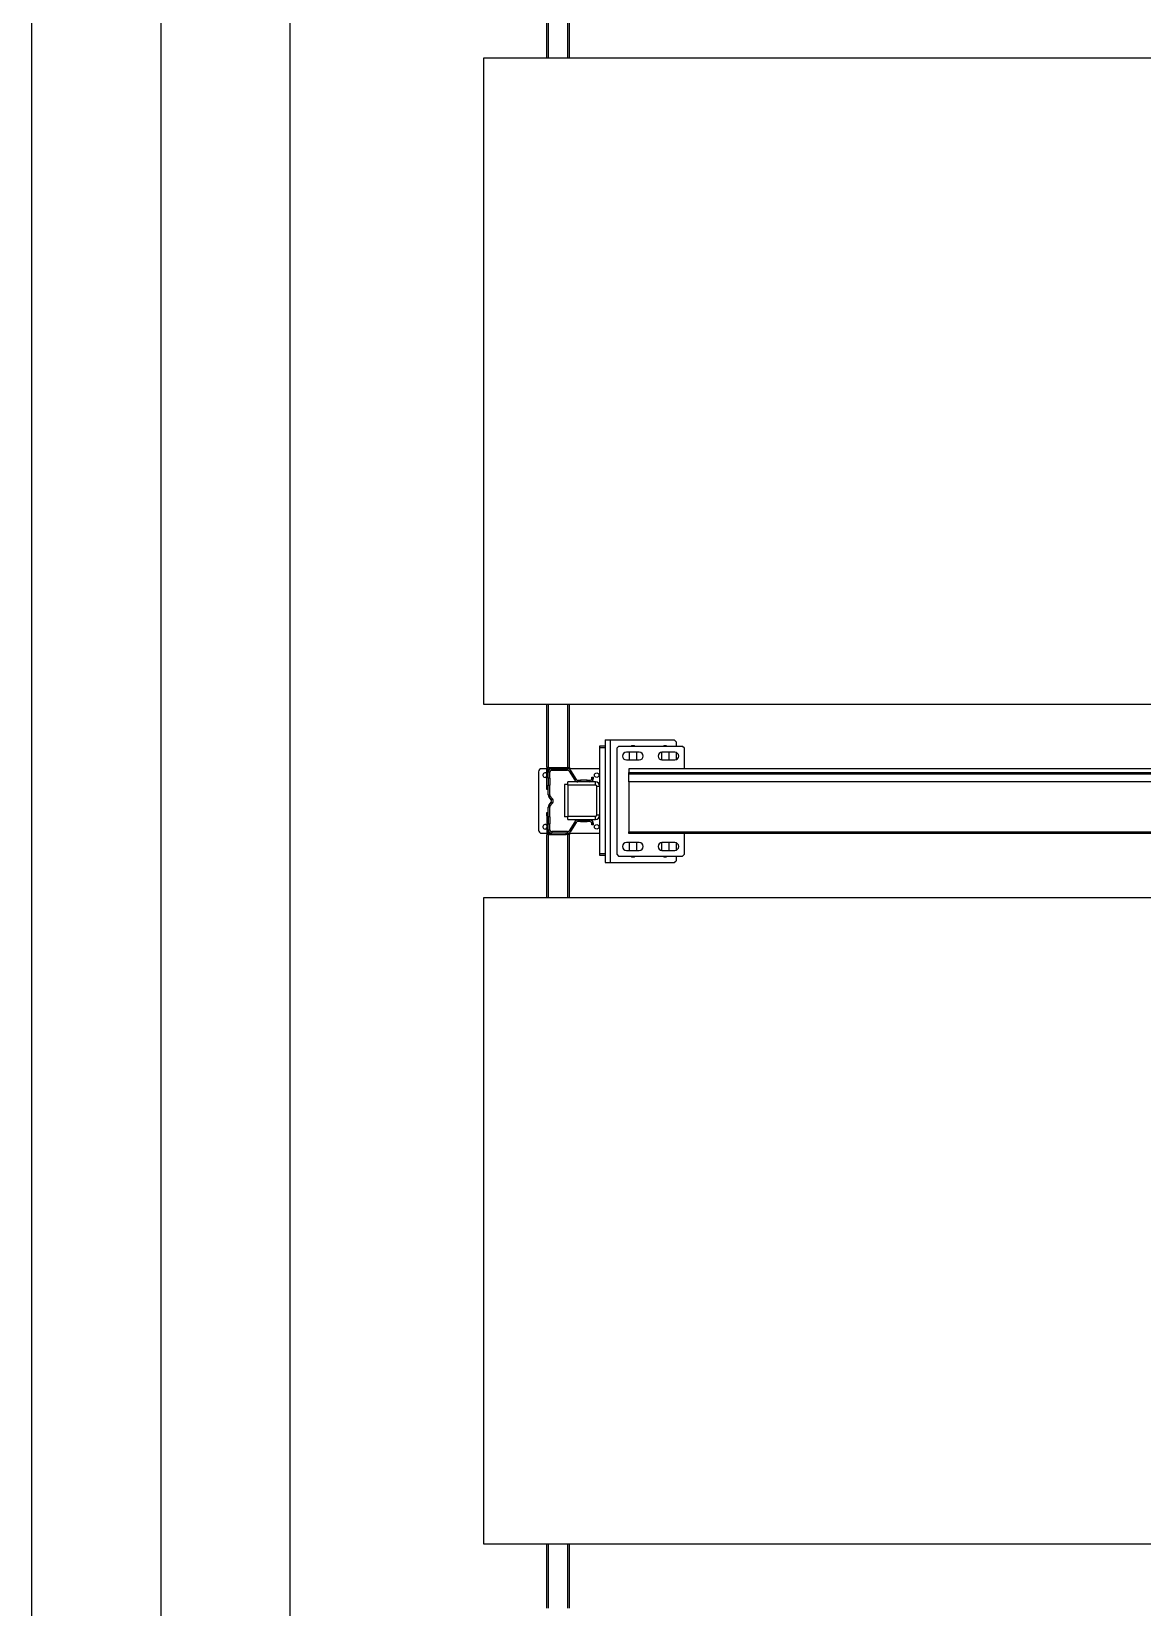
# Model space of a CAD drawing. Header units: millimetres. Extents: x 6622 to 532820, y 3370 to 359312.
# Drawn here: x 456750 to 458470, y 297641 to 300081 of the extents above; entities that cross this region are included whole.
import ezdxf

# ---------------------------------------------------------------- set-up
doc = ezdxf.new("R2010")
doc.units = ezdxf.units.MM

# ---------------------------------------------------------------- blocks, each defined once
blk = doc.blocks.new('A$C6F3A12F4')
at = {"color": 2, "linetype": 'Continuous', "lineweight": 25}
for p, q in [((15685.7, 3475), (15685.7, 225)), ((15691.1, 225), (15691.1, 3475)), ((15693.7, 3475), (15693.7, 225)), ((15705.7, 3475), (15705.7, 225)), ((15783.1, 225), (15783.1, 3475)), ((15785.7, 3475), (15785.7, 225)), ((15585.2, 0), (15585.2, 1077.9)), ((15885.2, 1077.9), (15885.2, 0)), ((14585.2, 1041), (14585.2, 0)), ((16885.2, 0), (16885.2, 1041)), ((15643.7, 298.1), (15640.7, 295.1)), ((15640.7, 196.1), (15640.7, 295.1)), ((15643.7, 298.1), (15650.7, 298.1)), ((15653.7, 311), (15650.7, 308)), ((15650.7, 308), (15650.7, 209)), ((15685.7, 311), (15653.7, 311)), ((15659.7, 296), (15659.7, 276)), ((15660.1, 298.1), (15671.3, 298.1)), ((15671.7, 276), (15671.7, 296)), ((15817.7, 311), (15785.7, 311)), ((15799.7, 296), (15799.7, 276)), ((15800.1, 298.1), (15811.3, 298.1)), ((15811.7, 276), (15811.7, 296)), ((15820.7, 308), (15817.7, 311)), ((15820.7, 209), (15820.7, 308)), ((15820.7, 298.1), (15827.7, 298.1)), ((15830.7, 295.1), (15827.7, 298.1)), ((15830.7, 196.1), (15830.7, 295.1)), ((15671.7, 287.1), (15659.7, 287.1)), ((15659.8, 275.1), (15671.6, 275.1)), ((15811.7, 287.1), (15799.7, 287.1)), ((15799.8, 275.1), (15811.6, 275.1)), ((15659.7, 241), (15659.7, 221)), ((15671.7, 237.1), (15659.7, 237.1)), ((15659.7, 225.1), (15671.7, 225.1)), ((15671.7, 221), (15671.7, 241)), ((15685.7, 225), (15691.1, 225)), ((15693.7, 225), (15691.1, 225)), ((15705.7, 225), (15693.7, 225)), ((15705.7, 225), (15783.1, 225)), ((15785.7, 225), (15783.1, 225)), ((15799.7, 241), (15799.7, 221)), ((15811.7, 237.1), (15799.7, 237.1)), ((15799.7, 225.1), (15811.7, 225.1)), ((15811.7, 221), (15811.7, 241)), ((15640.7, 188.1), (15640.7, 196.1)), ((15640.7, 196.1), (15830.7, 196.1)), ((15650.7, 209), (15653.7, 206)), ((15653.7, 206), (15817.7, 206)), ((15817.7, 206), (15820.7, 209)), ((15830.7, 188.1), (15830.7, 196.1)), ((15640.7, 188.1), (15830.7, 188.1)), ((15649.7, 180.1), (15649.7, 188.1)), ((15652.7, 180.1), (15649.7, 180.1)), ((15652.7, 188.1), (15652.7, 180.1)), ((15816.7, 180.1), (15652.7, 180.1)), ((15685.2, 180), (15685.2, 133)), ((15710.7, 173.1), (15705.7, 173.1)), ((15705.7, 173.1), (15705.7, 130.1)), ((15710.7, 173.1), (15710.7, 130.1)), ((15712.7, 180.1), (15712.7, 175.1)), ((15756.7, 175.1), (15712.7, 175.1)), ((15756.7, 175.1), (15756.7, 180.1)), ((15763.7, 173.1), (15758.7, 173.1)), ((15758.7, 130.1), (15758.7, 173.1)), ((15763.7, 130.1), (15763.7, 173.1)), ((15785.2, 133), (15785.2, 180)), ((15816.7, 180.1), (15816.7, 188.1)), ((15819.7, 180.1), (15816.7, 180.1)), ((15819.7, 188.1), (15819.7, 180.1)), ((15698.2, 167.5), (15698.2, 170)), ((15700.2, 170), (15698.2, 170)), ((15700.2, 167.5), (15698.2, 167.5)), ((15700.2, 167.5), (15700.2, 170)), ((15703.2, 160.5), (15703.2, 164.5)), ((15705.7, 164.5), (15703.2, 164.5)), ((15705.7, 160.5), (15703.2, 160.5)), ((15703.2, 160.5), (15703.2, 149.7)), ((15703.2, 149.7), (15705.7, 149.7)), ((15703.2, 145.7), (15703.2, 149.7)), ((15767.2, 164.5), (15764.7, 164.5)), ((15764.7, 164.5), (15764.7, 160.5)), ((15764.7, 149.7), (15764.7, 160.5)), ((15767.2, 160.5), (15764.7, 160.5)), ((15764.7, 149.7), (15767.2, 149.7)), ((15764.7, 149.7), (15764.7, 145.7)), ((15767.2, 164.5), (15767.2, 160.5)), ((15767.2, 149.7), (15767.2, 160.5)), ((15767.2, 149.7), (15767.2, 145.7)), ((15770.2, 170), (15770.2, 167.5)), ((15772.2, 170), (15770.2, 170)), ((15772.2, 167.5), (15770.2, 167.5)), ((15772.2, 170), (15772.2, 167.5)), ((14585.2, 133), (14485.2, 133)), ((14585.2, 130.5), (14485.2, 130.5)), ((15683.2, 133), (15585.2, 133)), ((15683.2, 130.5), (15585.2, 130.5)), ((15683.2, 133), (15685.2, 133)), ((15683.2, 128), (15683.2, 133)), ((15683.2, 101), (15683.2, 128)), ((15685.2, 128), (15683.2, 128)), ((15685.2, 133), (15685.2, 129.9)), ((15687.7, 129.9), (15685.2, 129.9)), ((15685.2, 105.5), (15685.2, 129.9)), ((15687.7, 105.5), (15687.7, 129.9)), ((15687.8, 134.6), (15701.8, 143.1)), ((15687.8, 134.6), (15689.1, 132.5)), ((15689.1, 132.5), (15703.1, 141)), ((15703.1, 141), (15701.8, 143.1)), ((15703.2, 145.7), (15705.7, 145.7)), ((15710.7, 130.1), (15705.7, 130.1)), ((15709.7, 130.1), (15759.7, 130.1)), ((15709.7, 130.1), (15709.7, 125.1)), ((15709.7, 125.1), (15759.7, 125.1)), ((15763.7, 130.1), (15758.7, 130.1)), ((15759.7, 130.1), (15759.7, 125.1)), ((15764.7, 145.7), (15767.2, 145.7)), ((15768.6, 143.1), (15767.3, 141)), ((15767.3, 141), (15781.3, 132.5)), ((15768.6, 143.1), (15782.6, 134.6)), ((15781.3, 132.5), (15782.6, 134.6)), ((15785.2, 129.9), (15782.7, 129.9)), ((15782.7, 129.9), (15782.7, 105.5)), ((15785.2, 129.9), (15785.2, 133)), ((15785.2, 133), (15787.2, 133)), ((15785.2, 129.9), (15785.2, 105.5)), ((15787.2, 128), (15785.2, 128)), ((15787.2, 133), (15787.2, 128)), ((15885.2, 133), (15787.2, 133)), ((15885.2, 130.5), (15787.2, 130.5)), ((15787.2, 101), (15787.2, 128)), ((16985.2, 133), (16885.2, 133)), ((16985.2, 130.5), (16885.2, 130.5)), ((14585.2, 100.5), (14485.2, 100.5)), ((14585.2, 98), (14485.2, 98)), ((15683.2, 100.5), (15585.2, 100.5)), ((15683.2, 98), (15585.2, 98)), ((15683.2, 101), (15685.2, 101)), ((15683.2, 101), (15683.2, 100.5)), ((15683.2, 100.5), (15683.2, 98)), ((15685.2, 101), (15685.2, 105.5)), ((15685.2, 105.5), (15687.7, 105.5)), ((15685.2, 98.2), (15685.2, 90)), ((15686.2, 100), (15686.2, 98)), ((15690.7, 100), (15686.2, 100)), ((15712.2, 98), (15686.2, 98)), ((15690.7, 102.5), (15690.7, 100)), ((15699.8, 102.5), (15690.7, 102.5)), ((15699.8, 100), (15690.7, 100)), ((15699.8, 102.5), (15699.8, 100)), ((15699.8, 102.5), (15710.6, 102.5)), ((15699.8, 100), (15710.6, 100)), ((15725.8, 102.5), (15710.6, 102.5)), ((15710.6, 100), (15710.6, 102.5)), ((15725.8, 100), (15710.6, 100)), ((15712.2, 98), (15712.2, 100)), ((15717.2, 98), (15712.2, 98)), ((15717.2, 100), (15717.2, 98)), ((15725.8, 100), (15725.8, 102.5)), ((15731.8, 106.5), (15727.6, 103.2)), ((15727.6, 103.2), (15729.2, 101.2)), ((15733.3, 104.5), (15729.2, 101.2)), ((15733.3, 104.5), (15731.8, 106.5)), ((15738.6, 106.5), (15737.1, 104.5)), ((15741.2, 101.2), (15737.1, 104.5)), ((15742.8, 103.2), (15738.6, 106.5)), ((15741.2, 101.2), (15742.8, 103.2)), ((15744.6, 102.5), (15744.6, 100)), ((15759.8, 102.5), (15744.6, 102.5)), ((15759.8, 100), (15744.6, 100)), ((15753.2, 98), (15753.2, 100)), ((15758.2, 98), (15753.2, 98)), ((15758.2, 100), (15758.2, 98)), ((15758.2, 98), (15784.2, 98)), ((15759.8, 102.5), (15759.8, 100)), ((15759.8, 102.5), (15770.6, 102.5)), ((15759.8, 100), (15770.6, 100)), ((15779.7, 102.5), (15770.6, 102.5)), ((15770.6, 100), (15770.6, 102.5)), ((15779.7, 100), (15770.6, 100)), ((15779.7, 100), (15779.7, 102.5)), ((15779.7, 100), (15784.2, 100)), ((15782.7, 105.5), (15785.2, 105.5)), ((15784.2, 98), (15784.2, 100)), ((15785.2, 101), (15785.2, 105.5)), ((15785.2, 101), (15787.2, 101)), ((15785.2, 90), (15785.2, 98.2)), ((15787.2, 101), (15787.2, 100.5)), ((15787.2, 100.5), (15787.2, 98)), ((15885.2, 100.5), (15787.2, 100.5)), ((15885.2, 98), (15787.2, 98)), ((16985.2, 100.5), (16885.2, 100.5)), ((16985.2, 98), (16885.2, 98)), ((15690.2, 85), (15780.2, 85)), ((14585.2, 0), (15585.2, 0)), ((15885.2, 0), (16885.2, 0))]:
    blk.add_line(p, q, dxfattribs=at)
for centre in [(15695.2, 175), (15775.2, 175)]:
    blk.add_circle(centre, 3.5, dxfattribs=at)
for centre, radius, start, end in [((15690.2, 1020), 5, 180, 205.8419), ((15665.7, 296), 6, 0, 180), ((15805.7, 296), 6, 0, 180), ((15655.7, 281.1), 6, 146.4427, 213.5573), ((15665.7, 276), 6, 180, 0), ((15805.7, 276), 6, 180, 0), ((15815.7, 281.1), 6, 326.4427, 33.5573), ((15665.7, 241), 6, 0, 180), ((15805.7, 241), 6, 0, 180), ((15655.7, 231.1), 6, 146.4427, 213.5573), ((15665.7, 221), 6, 180, 0), ((15805.7, 221), 6, 180, 0), ((15815.7, 231.1), 6, 326.4427, 33.5573), ((15712.7, 173.1), 7, 90, 180), ((15712.7, 173.1), 2, 90, 180), ((15756.7, 173.1), 7, 0, 90), ((15756.7, 173.1), 2, 0, 90), ((15700.2, 164.5), 5.5, 0, 90), ((15700.2, 164.5), 3, 0, 90), ((15770.2, 164.5), 5.5, 90, 180), ((15770.2, 164.5), 3, 90, 180), ((15690.7, 129.9), 5.5, 121.4296, 180), ((15690.7, 129.9), 3, 121.4296, 180), ((15700.2, 145.7), 3, 301.4296, 0), ((15700.2, 145.7), 5.5, 301.4296, 0), ((15770.2, 145.7), 5.5, 180, 238.5704), ((15770.2, 145.7), 3, 180, 238.5704), ((15779.7, 129.9), 3, 0, 58.5704), ((15779.7, 129.9), 5.5, 0, 58.5704), ((15686.2, 101), 3, 180, 270), ((15690.7, 105.5), 5.5, 180, 270), ((15686.2, 101), 1, 180, 270), ((15690.7, 105.5), 3, 180, 270), ((15695.2, 95), 3.5, 121.0027, 0), ((15695.2, 95), 3.5, 0, 58.9973), ((15725.8, 105.5), 3, 270, 308.6598), ((15725.8, 105.5), 5.5, 270, 308.6598), ((15735.2, 102.2), 5.5, 51.3402, 128.6598), ((15735.2, 102.2), 3, 51.3402, 128.6598), ((15744.6, 105.5), 5.5, 231.3402, 270), ((15744.6, 105.5), 3, 231.3402, 270), ((15775.2, 95), 3.5, 121.0027, 0), ((15775.2, 95), 3.5, 0, 58.9973), ((15779.7, 105.5), 3, 270, 0), ((15779.7, 105.5), 5.5, 270, 0), ((15784.2, 101), 1, 270, 0), ((15784.2, 101), 3, 270, 0), ((15690.2, 90), 5, 180, 270), ((15780.2, 90), 5, 270, 0)]:
    blk.add_arc(centre, radius, start, end, dxfattribs=at)

msp = doc.modelspace()

# ---------------------------------------------------------------- linework, layer by layer
at = {"color": 4}
for p, q in [((456750, 329040), (456750, 259040)), ((456950, 329040), (456950, 259040)), ((457150, 329040), (457150, 259040))]:
    msp.add_line(p, q, dxfattribs=at)

# ---------------------------------------------------------------- block references
at = {"color": 0, "rotation": 270}
msp.add_blockref('A$C6F3A12F4', (457450, 314625.198), dxfattribs=at)

doc.saveas('drawing.dxf')
